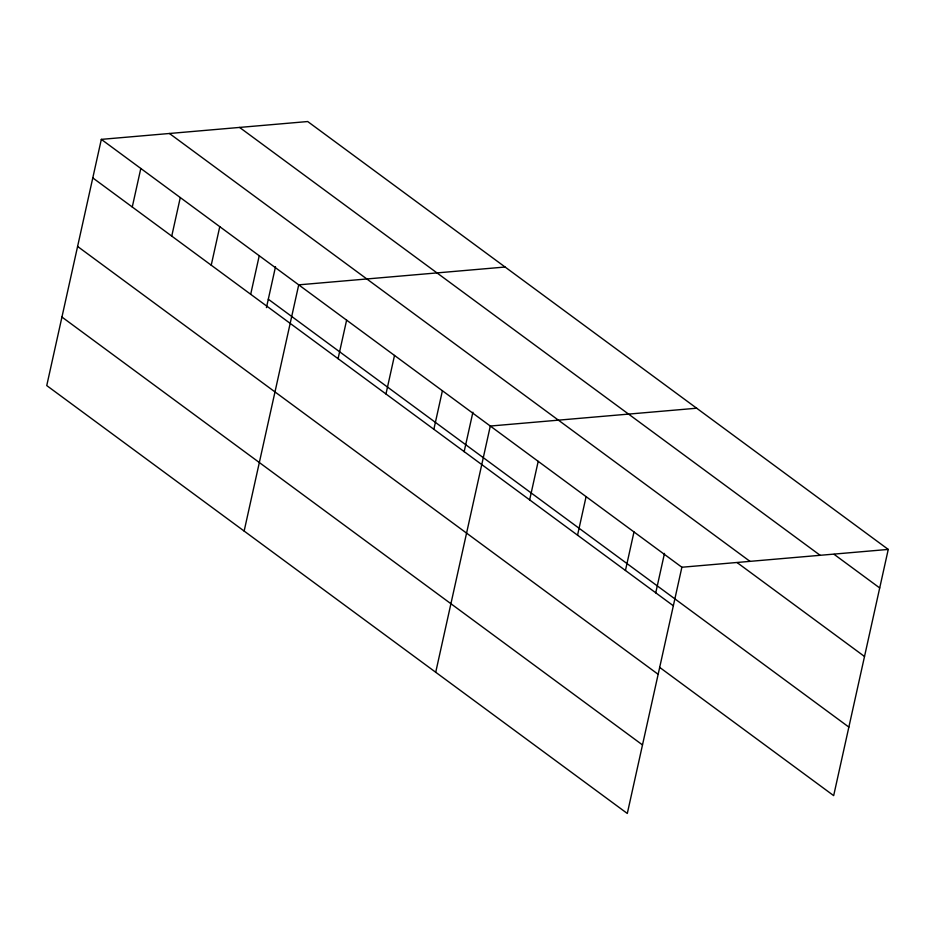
<?xml version="1.0" encoding="UTF-8"?>
<svg xmlns="http://www.w3.org/2000/svg" width="935" height="935" viewBox="0 0 935 935"><rect width="100%" height="100%" fill="white"/><g stroke="black" fill="none" stroke-linecap="round" stroke-linejoin="round"><path stroke-width="1.4" d="M101.331 139.373L46.75 385.582L627.303 813.462L681.884 567.241L101.331 139.373L307.697 121.538L888.25 549.418L833.669 795.627L659.607 667.345M132.267 206.997L140.811 168.464M171.748 236.099L180.291 197.554M211.228 265.189L219.772 226.656M250.697 294.28L259.24 255.746M266.44 307.615L275.509 266.744M244.14 531.068L298.721 284.848L505.087 267.024M338.073 358.678L346.616 320.144M385.968 393.974L394.512 355.44M433.863 429.282L442.407 390.736M464.146 451.699L472.9 412.218M435.722 672.265L490.302 426.044L696.668 408.221M529.654 499.874L538.198 461.341M577.549 535.171L586.093 496.637M625.445 570.479L633.988 531.933M655.727 592.895L664.481 553.415M681.884 567.241L888.25 549.418M834.149 554.373L879.706 587.951M239.594 127.429L820.147 555.297M169.434 133.483L749.987 561.351M737.177 562.636L864.513 656.487M268.31 299.223L848.863 727.091M92.787 177.907L673.34 605.775M77.593 246.443L658.146 674.31M61.944 317.047L642.497 744.926"/></g></svg>
